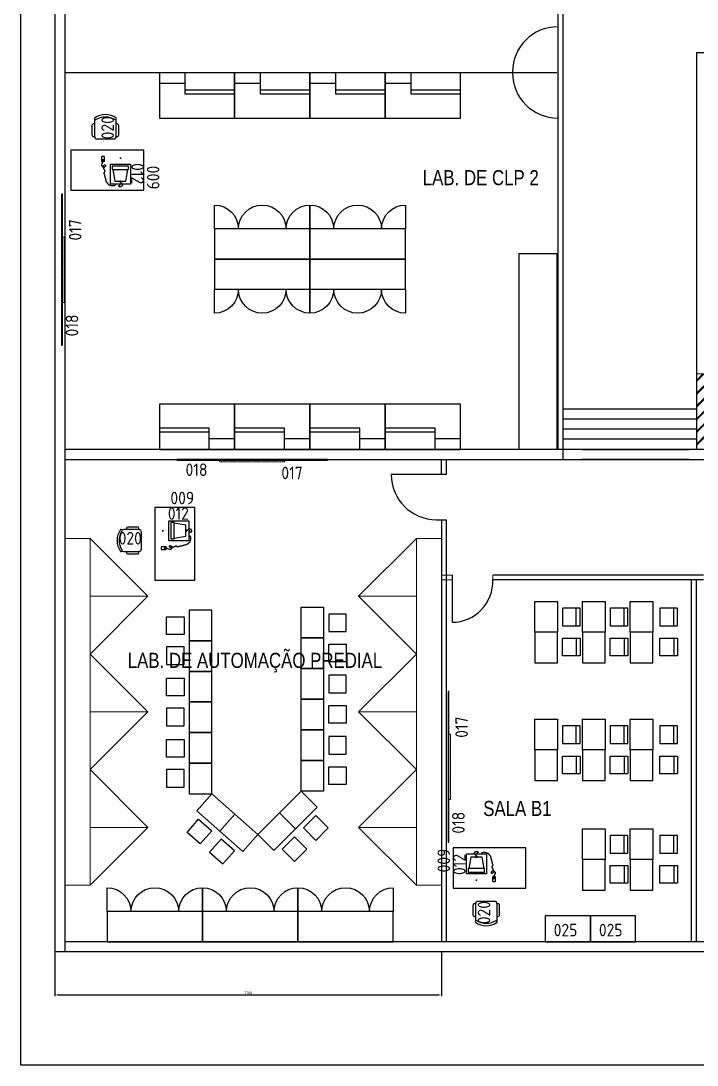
# Model space of a CAD drawing. Header units: millimetres. Extents: x 18768 to 1484868, y -11027 to 520152.
# Drawn here: x 18768 to 32237, y 482623 to 503405 of the extents above; entities that cross this region are included whole.
import ezdxf
from ezdxf.enums import TextEntityAlignment as Align

# ---------------------------------------------------------------- set-up
doc = ezdxf.new("R2010")
doc.units = ezdxf.units.MM
doc.linetypes.add('HIDDEN', pattern=[0.375, 0.25, -0.125])
for name, color, linetype in [('4-MOBILIA', 4, 'Continuous'), ('4-MOBÍLIA-OFICINA', 250, 'Continuous'), ('A Construir', 1, 'Continuous'), ('L025-CONTORNO', 7, 'Continuous'), ('L025-TEXTO', 7, 'Continuous'), ('L035-ARRANJO-ADQUIRIR', 102, 'Continuous'), ('L035-TEXTO', 40, 'Continuous'), ('PAREDES', 7, 'Continuous')]:
    doc.layers.add(name, color=color, linetype=linetype)
doc.layers.add('L035-DEMOLIÇÃO', color=40, linetype='Continuous', plot=False)
doc.styles.add('ISO-CP--25', font='isocp.shx', dxfattribs={"height": 250})
doc.styles.get("Standard").update_dxf_attribs({"font": 'arial.ttf'})
doc.dimstyles.new('Anotativo', dxfattribs={"dimscale": 0, "dimtxt": 2.5, "dimasz": 2.5, "dimexe": 1.25, "dimexo": 0.625, "dimtad": 1, "dimtxsty": 'Standard', "dimcen": 2.5, "dimadec": 0, "dimazin": 0, "dimtfac": 1, "dimtmove": 0, "dimatfit": 3, "dimfxl": 1, "dimarcsym": 0})

# ---------------------------------------------------------------- blocks, each defined once
blk = doc.blocks.new('BL_SENAI_id9320210400')
at = {"layer": 'L035-ARRANJO-ADQUIRIR', "color": 0}
for points in [[(-690, 550, -0.290756), (-310, 550, 0.829608), (-284, 579, 0.333333), (-716, 579, 0.829608), (-690, 550)], [(-717, 464), (-737, 464, 0.414214), (-767, 434), (-767, 244, 0.414214), (-737, 214), (-717, 214)], [(-710, 550, 0.129448), (-717, 523), (-717, 219, 0.414214), (-663, 164), (-338, 164, 0.414214), (-284, 219), (-284, 525, 0.120944), (-290, 550)], [(-284, 214), (-264, 214, 0.414214), (-234, 244), (-234, 434, 0.414214), (-264, 464), (-284, 464)]]:
    blk.add_lwpolyline(points, format="xyb", dxfattribs=at)
at = {"layer": 'L025-TEXTO', "style": 'ISO-CP--25'}
blk.add_attdef('rmp_mt_codmaterial', (15, 15), '', height=40, dxfattribs=at)
at = {"layer": 'L025-TEXTO', "style": 'ISO-CP--25', "flags": 1}
for tag in ['rmp_mt_nomeunid', 'rmp_mt_potencia', 'rmp_mt_cod']:
    blk.add_attdef(tag, (15, 15), '', height=40, dxfattribs=at)
blk = doc.blocks.new('BL_SENAI_id9300159197')
at = {"layer": 'L025-CONTORNO', "color": 0, "linetype": 'HIDDEN', "lineweight": 9}
blk.add_lwpolyline([(-650, -50), (650, -50), (650, 0), (-650, 0)], close=True, dxfattribs=at)
at = {"layer": 'L025-TEXTO', "lineweight": 9, "style": 'ISO-CP--25'}
blk.add_attdef('rmp_mt_codmaterial', (15, 15), '', height=40, dxfattribs=at)
at = {"layer": 'L025-TEXTO', "lineweight": 9, "style": 'ISO-CP--25', "flags": 1}
for tag in ['rmp_mt_nomeunid', 'rmp_mt_potencia', 'rmp_mt_cod']:
    blk.add_attdef(tag, (15, 15), '', height=40, dxfattribs=at)
blk = doc.blocks.new('BL_SENAI_id9320290690')
at = {"layer": 'L025-CONTORNO', "color": 0}
blk.add_lwpolyline([(-3131, 134), (-131, 134), (-131, 152), (-3131, 152)], close=True, dxfattribs=at)
at = {"layer": 'L025-TEXTO', "style": 'ISO-CP--25'}
blk.add_attdef('rmp_mt_codmaterial', (15, 15), '', height=40, dxfattribs=at)
at = {"layer": 'L025-TEXTO', "style": 'ISO-CP--25', "flags": 1}
for tag in ['rmp_mt_nomeunid', 'rmp_mt_potencia', 'rmp_mt_cod']:
    blk.add_attdef(tag, (15, 15), '', height=40, dxfattribs=at)
blk = doc.blocks.new('BL_SENAI_id9370710510')
at = {"layer": 'L035-ARRANJO-ADQUIRIR', "color": 0}
for p, q in [((185, 107), (161, 107)), ((173, 95), (173, 119)), ((491, 168), (491, 85)), ((491, 142), (549, 142)), ((491, 141), (549, 141)), ((495, 168), (495, 145)), ((511, 168), (495, 168)), ((495, 145), (511, 145)), ((542, 174), (498, 174)), ((498, 78), (542, 78)), ((511, 145), (511, 168)), ((529, 168), (512, 168)), ((512, 168), (512, 145)), ((512, 145), (529, 145)), ((529, 145), (529, 168)), ((530, 168), (530, 145)), ((546, 168), (530, 168)), ((530, 145), (546, 145)), ((546, 145), (546, 168)), ((549, 85), (549, 168))]:
    blk.add_line(p, q, dxfattribs=at)
for points in [[(-27, 229), (-27, 629), (373, 629), (373, 229)], [(162, 566), (184, 566), (184, 581), (162, 581)], [(335, 266), (335, 336), (10, 336), (10, 266)]]:
    blk.add_lwpolyline(points, close=True, dxfattribs=at)
for points in [[(173, 581), (172, 586), (170, 590), (168, 593), (165, 596), (162, 598), (160, 599), (158, 600), (156, 602), (154, 603), (153, 604), (152, 606), (152, 607), (152, 609), (151, 610), (151, 611), (150, 612), (149, 613), (148, 614), (146, 615), (145, 616), (143, 617), (141, 618), (139, 620), (138, 622), (136, 624), (135, 627), (134, 630), (133, 633), (133, 637), (133, 640), (133, 644), (133, 647), (134, 650), (134, 653), (135, 656), (137, 658), (138, 661), (140, 663), (142, 665), (144, 667), (146, 668), (148, 670), (151, 671), (153, 672), (156, 673), (158, 674), (160, 675), (162, 676), (164, 676), (166, 677), (168, 678), (170, 678), (172, 679), (174, 679), (175, 679), (177, 680), (179, 680), (180, 680), (182, 680), (183, 680), (185, 680), (187, 680), (189, 679), (190, 679), (192, 678), (194, 678), (195, 677), (197, 676), (199, 675), (200, 674), (201, 672), (203, 671), (204, 670), (205, 669), (205, 667), (206, 666), (206, 665), (206, 664), (206, 663), (206, 662), (205, 660), (205, 659), (204, 658), (203, 658), (201, 657), (200, 656), (199, 655), (197, 654), (196, 653), (194, 653), (193, 652), (191, 651), (190, 650), (189, 649), (187, 648), (186, 647), (185, 645), (184, 644), (183, 642), (182, 640), (181, 637), (179, 635), (176, 632), (173, 629)], [(268, 629), (272, 638), (277, 645), (282, 650), (288, 655), (294, 657), (300, 659), (307, 661), (313, 661), (320, 662), (326, 662), (332, 661), (338, 661), (343, 660), (349, 659), (355, 658), (360, 657), (366, 656), (371, 654), (377, 652), (382, 651), (387, 649), (392, 646), (397, 644), (402, 641), (406, 637), (411, 634), (415, 630), (419, 626), (422, 621), (426, 617), (430, 612), (433, 607), (437, 602), (440, 597), (443, 591), (447, 586), (449, 580), (452, 575), (454, 570), (456, 565), (457, 560), (458, 555), (459, 550), (460, 545), (460, 540), (461, 535), (461, 531), (462, 526), (464, 521), (466, 516), (467, 511), (470, 507), (472, 502), (474, 496), (475, 491), (477, 486), (478, 481), (479, 475), (480, 470), (481, 465), (481, 459), (482, 454), (483, 449), (484, 445), (486, 440), (487, 436), (489, 432), (491, 428), (492, 425), (494, 421), (495, 418), (496, 415), (496, 411), (496, 408), (496, 405), (495, 402), (494, 398), (493, 395), (492, 393), (490, 390), (488, 387), (486, 385), (484, 382), (482, 380), (481, 377), (480, 375), (479, 372), (479, 369), (479, 366), (479, 362), (481, 359), (482, 355), (484, 352), (486, 348), (488, 345), (490, 342), (492, 338), (493, 336), (495, 333), (497, 331), (498, 329), (499, 327), (500, 326), (501, 325), (501, 325), (501, 324), (501, 324), (501, 324), (501, 324), (500, 323), (500, 322), (501, 319), (501, 316), (502, 312), (503, 308), (504, 303), (505, 298), (506, 293), (507, 287), (508, 283), (509, 278), (510, 275), (511, 271), (511, 268), (511, 265), (510, 262), (509, 259), (507, 257), (505, 254), (502, 251), (498, 248), (495, 246), (491, 244), (487, 242), (483, 241), (480, 241), (477, 241), (475, 242), (473, 243), (471, 245), (470, 247), (469, 250), (469, 253), (469, 256), (469, 259), (470, 262), (471, 265), (472, 268), (473, 271), (475, 274), (477, 277), (479, 280), (482, 283), (485, 286), (488, 289), (491, 291), (495, 293), (498, 294), (503, 294), (507, 293), (512, 292), (517, 290), (522, 287), (527, 283), (531, 279), (536, 274), (539, 269), (542, 263), (543, 257), (544, 251), (544, 245), (543, 239), (542, 233), (540, 227), (538, 221), (536, 216), (533, 210), (530, 205), (528, 199), (525, 194), (523, 189), (521, 183), (520, 177), (520, 174)], [(323, 336), (283, 566), (63, 566), (23, 336)]]:
    blk.add_lwpolyline(points, dxfattribs=at)
for centre, start, end in [((498, 168), 90, 180), ((498, 85), 180, 270), ((542, 168), 0, 90), ((542, 85), 270, 0)]:
    blk.add_arc(centre, 6.72, start, end, dxfattribs=at)
at = {"layer": 'L025-TEXTO', "style": 'ISO-CP--25'}
blk.add_attdef('rmp_mt_codmaterial', (15, 15), '', height=40, dxfattribs=at)
at = {"layer": 'L025-TEXTO', "style": 'ISO-CP--25', "flags": 1}
for tag in ['rmp_mt_nomeunid', 'rmp_mt_potencia', 'rmp_mt_cod']:
    blk.add_attdef(tag, (15, 15), '', height=40, dxfattribs=at)
blk = doc.blocks.new('BL_SENAI_id9320220810')
at = {"layer": 'L025-CONTORNO', "color": 0}
blk.add_lwpolyline([(-688, 238), (112, 238), (112, 1688), (-688, 1688)], close=True, dxfattribs=at)
at = {"layer": 'L025-TEXTO', "style": 'ISO-CP--25'}
blk.add_attdef('rmp_mt_codmaterial', (15, 15), '', height=40, dxfattribs=at)
at = {"layer": 'L025-TEXTO', "style": 'ISO-CP--25', "flags": 1}
for tag in ['rmp_mt_nomeunid', 'rmp_mt_potencia', 'rmp_mt_cod']:
    blk.add_attdef(tag, (15, 15), '', height=40, dxfattribs=at)
blk = doc.blocks.new('*D551')
at = {"layer": 'DEFPOINTS', "color": 0, "linetype": 'ByBlock', "lineweight": 15, "transparency": 16777216}
for p in [(19446, 484878), (27146, 484878), (27146, 484022)]:
    blk.add_point(p, dxfattribs=at)
at = {"layer": 'PAREDES', "color": 0, "linetype": 'ByBlock', "lineweight": -2, "transparency": 16777216}
for p, q in [((19446, 484865), (19446, 483997)), ((27146, 484865), (27146, 483997)), ((19496, 484022), (27096, 484022))]:
    blk.add_line(p, q, dxfattribs=at)
at = {"layer": 'PAREDES', "color": 0, "linetype": 'ByBlock', "lineweight": 15, "transparency": 16777216}
for points in [[(19496, 484030), (19496, 484013), (19446, 484022)], [(27096, 484030), (27096, 484013), (27146, 484022)]]:
    blk.add_solid(points, dxfattribs=at)
at = {"layer": 'PAREDES', "color": 0, "linetype": 'ByBlock', "lineweight": 15, "transparency": 16777216, "insert": (23296, 484060), "char_height": 50, "attachment_point": 5}
blk.add_mtext('7700', dxfattribs=at)
blk = doc.blocks.new('BL_SENAI_id9320230440')
at = {"layer": 'L035-ARRANJO-ADQUIRIR', "color": 0}
blk.add_lwpolyline([(0, 520), (-900, 520), (-900, 0), (0, 0)], close=True, dxfattribs=at)
at = {"layer": 'L025-TEXTO', "style": 'ISO-CP--25'}
blk.add_attdef('rmp_mt_codmaterial', (15, 15), '', height=40, dxfattribs=at)
at = {"layer": 'L025-TEXTO', "style": 'ISO-CP--25', "flags": 1}
for tag in ['rmp_mt_nomeunid', 'rmp_mt_potencia', 'rmp_mt_cod']:
    blk.add_attdef(tag, (15, 15), '', height=40, dxfattribs=at)

msp = doc.modelspace()

# ---------------------------------------------------------------- hatches: boundary and pattern name
at = {"layer": 'A Construir', "linetype": 'ByBlock', "lineweight": 15}
h = msp.add_hatch(dxfattribs=at)
h.set_pattern_fill('JIS_LC_8A', color=0, scale=23)
h.set_pattern_definition([(45, (-1326873.68, 346333.16), (-126.854957, 126.854957), []), (45, (-1326850.68, 346333.16), (-126.854957, 126.854957), [])])
h.paths.add_polyline_path([(32230.364, 494877.757), (33730.364, 494877.757), (33730.364, 496377.757), (32230.364, 496377.757)])

# ---------------------------------------------------------------- linework, layer by layer
for p, q in [((22035.818, 502371.719), (22035.818, 501951.584)), ((23535.818, 502371.719), (23535.818, 501951.584)), ((25035.818, 502371.719), (25035.818, 501951.584)), ((26535.818, 502371.719), (26535.818, 501951.584)), ((21526.318, 502163.03), (22035.818, 502163.03)), ((23026.318, 502163.03), (23535.818, 502163.03)), ((24526.318, 502163.03), (25035.818, 502163.03)), ((26026.318, 502163.03), (26535.818, 502163.03)), ((22035.818, 502031.338), (23026.318, 502031.338)), ((22035.818, 501951.584), (23026.318, 501951.584)), ((23535.818, 502031.338), (24526.318, 502031.338)), ((23535.818, 501951.584), (24526.318, 501951.584)), ((25035.818, 502031.338), (26026.318, 502031.338)), ((25035.818, 501951.584), (26026.318, 501951.584)), ((26535.818, 502031.338), (27526.318, 502031.338)), ((26535.818, 501951.584), (27526.318, 501951.584)), ((21526.318, 501471.719), (23026.318, 501471.719)), ((23026.318, 501471.719), (24526.318, 501471.719)), ((24526.318, 501471.719), (26026.318, 501471.719)), ((26026.318, 501471.719), (27526.318, 501471.719)), ((28695.615, 498777.757), (29445.615, 498777.757)), ((28695.615, 494877.757), (28695.615, 498777.757)), ((29445.615, 498777.757), (29445.615, 494877.757)), ((23026.318, 495777.757), (21526.318, 495777.757)), ((24526.318, 495777.757), (23026.318, 495777.757)), ((26026.318, 495777.757), (24526.318, 495777.757)), ((27526.318, 495777.757), (26026.318, 495777.757)), ((22516.818, 495297.892), (21526.318, 495297.892)), ((22516.818, 494877.757), (22516.818, 495297.892)), ((24016.818, 495297.892), (23026.318, 495297.892)), ((24016.818, 494877.757), (24016.818, 495297.892)), ((25516.818, 495297.892), (24526.318, 495297.892)), ((25516.818, 494877.757), (25516.818, 495297.892)), ((27016.818, 495297.892), (26026.318, 495297.892)), ((27016.818, 494877.757), (27016.818, 495297.892)), ((22516.818, 495218.138), (21526.318, 495218.138)), ((23026.318, 495086.447), (22516.818, 495086.447)), ((24016.818, 495218.138), (23026.318, 495218.138)), ((24526.318, 495086.447), (24016.818, 495086.447)), ((25516.818, 495218.138), (24526.318, 495218.138)), ((26026.318, 495086.447), (25516.818, 495086.447)), ((27016.818, 495218.138), (26026.318, 495218.138)), ((27526.318, 495086.447), (27016.818, 495086.447)), ((27443.509, 494877.757), (26693.509, 494877.757))]:
    msp.add_line(p, q)
at = {"linetype": 'ByBlock', "lineweight": 15}
for p, q in [((20145.615, 493103.158), (19645.615, 493103.158)), ((19645.615, 493103.158), (19645.615, 486203.158)), ((27145.615, 493103.158), (26645.615, 493103.158)), ((27145.615, 486203.158), (27145.615, 493103.158)), ((27366.318, 492376.757), (27145.615, 492376.757)), ((27145.615, 492376.757), (27236.318, 492376.757)), ((28166.318, 492376.757), (28166.449, 492277.757)), ((27366.318, 492277.757), (27145.615, 492277.757)), ((19645.615, 486203.158), (20145.615, 486203.158)), ((26645.615, 486203.158), (27145.615, 486203.158))]:
    msp.add_line(p, q, dxfattribs=at)
for points in [[(23026.318, 502371.719), (21526.318, 502371.719), (21526.318, 501471.719)], [(23026.318, 501471.719), (23026.318, 502371.719), (22001.318, 502371.719)], [(24526.318, 502371.719), (23026.318, 502371.719), (23026.318, 501471.719)], [(24526.318, 501471.719), (24526.318, 502371.719), (23501.318, 502371.719)], [(26026.318, 502371.719), (24526.318, 502371.719), (24526.318, 501471.719)], [(26026.318, 501471.719), (26026.318, 502371.719), (25001.318, 502371.719)], [(27526.318, 502371.719), (26026.318, 502371.719), (26026.318, 501471.719)], [(27526.318, 501471.719), (27526.318, 502371.719), (26501.318, 502371.719)], [(21526.318, 494877.757), (23026.318, 494877.757), (23026.318, 495777.757)], [(21526.318, 495777.757), (21526.318, 494877.757), (22551.318, 494877.757)], [(23026.318, 494877.757), (24526.318, 494877.757), (24526.318, 495777.757)], [(23026.318, 495777.757), (23026.318, 494877.757), (24051.318, 494877.757)], [(24526.318, 494877.757), (26026.318, 494877.757), (26026.318, 495777.757)], [(24526.318, 495777.757), (24526.318, 494877.757), (25551.318, 494877.757)], [(26026.318, 494877.757), (27526.318, 494877.757), (27526.318, 495777.757)], [(26026.318, 495777.757), (26026.318, 494877.757), (27051.318, 494877.757)]]:
    msp.add_lwpolyline(points)
at = {"color": 2}
for points in [[(22626.318, 499263.158), (22626.318, 499738.158, -0.414213562), (23101.318, 499263.158, -0.414213562), (23576.318, 499738.158, -0.414213562), (24051.318, 499263.158, -0.414213562), (24526.318, 499738.158), (24526.318, 499263.158)], [(24526.318, 499263.158), (24526.318, 499738.158, -0.414213562), (25001.318, 499263.158, -0.414213562), (25476.318, 499738.158, -0.414213562), (25951.318, 499263.158, -0.414213562), (26426.318, 499738.158), (26426.318, 499263.158)], [(24526.318, 498063.158), (24526.318, 497588.158, -0.414213562), (24051.318, 498063.158, -0.414213562), (23576.318, 497588.158, -0.414213562), (23101.318, 498063.158, -0.414213562), (22626.318, 497588.158), (22626.318, 498063.158)], [(26426.318, 498063.158), (26426.318, 497588.158, -0.414213562), (25951.318, 498063.158, -0.414213562), (25476.318, 497588.158, -0.414213562), (25001.318, 498063.158, -0.414213562), (24526.318, 497588.158), (24526.318, 498063.158)], [(20486.318, 485677.757), (20486.318, 486152.757, -0.414213562), (20961.318, 485677.757, -0.414213562), (21436.318, 486152.757, -0.414213562), (21911.318, 485677.757, -0.414213562), (22386.318, 486152.757), (22386.318, 485677.757)], [(22386.318, 485677.757), (22386.318, 486152.757, -0.414213562), (22861.318, 485677.757, -0.414213562), (23336.318, 486152.757, -0.414213562), (23811.318, 485677.757, -0.414213562), (24286.318, 486152.757), (24286.318, 485677.757)], [(24286.318, 485677.757), (24286.318, 486152.757, -0.414213562), (24761.318, 485677.757, -0.414213562), (25236.318, 486152.757, -0.414213562), (25711.318, 485677.757, -0.414213562), (26186.318, 486152.757), (26186.318, 485677.757)]]:
    msp.add_lwpolyline(points, format="xyb", dxfattribs=at)
for points in [[(22626.318, 498663.158), (24526.318, 498663.158), (24526.318, 499263.158), (22626.318, 499263.158)], [(24526.318, 498663.158), (26426.318, 498663.158), (26426.318, 499263.158), (24526.318, 499263.158)], [(24526.318, 498663.158), (22626.318, 498663.158), (22626.318, 498063.158), (24526.318, 498063.158)], [(26426.318, 498663.158), (24526.318, 498663.158), (24526.318, 498063.158), (26426.318, 498063.158)], [(20486.318, 485077.757), (22386.318, 485077.757), (22386.318, 485677.757), (20486.318, 485677.757)], [(22386.318, 485077.757), (24286.318, 485077.757), (24286.318, 485677.757), (22386.318, 485677.757)], [(24286.318, 485077.757), (26186.318, 485077.757), (26186.318, 485677.757), (24286.318, 485677.757)]]:
    msp.add_lwpolyline(points, close=True)
at = {"linetype": 'ByBlock', "lineweight": 15}
for points in [[(20145.615, 493103.158), (20145.615, 491953.158), (21295.615, 491953.158), (20145.615, 493103.158)], [(26645.615, 493103.158), (26645.615, 491953.158), (25495.615, 491953.158), (26645.615, 493103.158)], [(20145.615, 490803.158), (20145.615, 491953.158), (21295.615, 491953.158), (20145.615, 490803.158)], [(26645.615, 490803.158), (26645.615, 491953.158), (25495.615, 491953.158), (26645.615, 490803.158)], [(20145.615, 490803.158), (20145.615, 489653.158), (21295.615, 489653.158), (20145.615, 490803.158)], [(26645.615, 490803.158), (26645.615, 489653.158), (25495.615, 489653.158), (26645.615, 490803.158)], [(20145.615, 488503.158), (20145.615, 489653.158), (21295.615, 489653.158), (20145.615, 488503.158)], [(26645.615, 488503.158), (26645.615, 489653.158), (25495.615, 489653.158), (26645.615, 488503.158)], [(20145.615, 488503.158), (20145.615, 487353.158), (21295.615, 487353.158), (20145.615, 488503.158)], [(26645.615, 488503.158), (26645.615, 487353.158), (25495.615, 487353.158), (26645.615, 488503.158)], [(20145.615, 486203.158), (20145.615, 487353.158), (21295.615, 487353.158), (20145.615, 486203.158)], [(26645.615, 486203.158), (26645.615, 487353.158), (25495.615, 487353.158), (26645.615, 486203.158)]]:
    msp.add_lwpolyline(points, dxfattribs=at)
at = {"layer": '4-MOBILIA', "ltscale": 0.01}
msp.add_line((19645.615, 500366.382), (19645.615, 497366.382), dxfattribs=at)
at = {"layer": '4-MOBILIA'}
for p, q in [((29006.318, 491851.762), (29456.318, 491851.762)), ((29006.318, 491241.762), (29006.318, 491851.762)), ((29456.318, 491851.762), (29456.318, 491241.762)), ((29956.318, 491241.762), (29956.318, 491851.762)), ((29956.318, 491851.762), (30406.318, 491851.762)), ((30406.318, 491851.762), (30406.318, 491241.762)), ((30906.318, 491851.762), (31356.318, 491851.762)), ((30906.318, 491241.762), (30906.318, 491851.762)), ((31356.318, 491851.762), (31356.318, 491241.762)), ((29456.318, 491241.762), (29006.318, 491241.762)), ((29006.318, 491241.762), (29006.318, 490631.762)), ((29456.318, 491241.762), (29006.318, 491241.762)), ((29456.318, 490631.762), (29456.318, 491241.762)), ((29956.318, 491241.762), (29956.318, 490631.762)), ((30406.318, 491241.762), (29956.318, 491241.762)), ((30406.318, 491241.762), (29956.318, 491241.762)), ((30406.318, 490631.762), (30406.318, 491241.762)), ((31356.318, 491241.762), (30906.318, 491241.762)), ((30906.318, 491241.762), (30906.318, 490631.762)), ((31356.318, 491241.762), (30906.318, 491241.762)), ((31356.318, 490631.762), (31356.318, 491241.762)), ((29006.318, 490631.762), (29456.318, 490631.762)), ((29956.318, 490631.762), (30406.318, 490631.762)), ((30906.318, 490631.762), (31356.318, 490631.762)), ((29006.318, 489507.578), (29456.318, 489507.578)), ((29006.318, 488897.578), (29006.318, 489507.578)), ((29456.318, 489507.578), (29456.318, 488897.578)), ((29956.318, 488897.578), (29956.318, 489507.578)), ((29956.318, 489507.578), (30406.318, 489507.578)), ((30406.318, 489507.578), (30406.318, 488897.578)), ((30906.318, 489507.578), (31356.318, 489507.578)), ((30906.318, 488897.578), (30906.318, 489507.578)), ((31356.318, 489507.578), (31356.318, 488897.578)), ((29456.318, 488897.578), (29006.318, 488897.578)), ((29006.318, 488897.578), (29006.318, 488287.578)), ((29456.318, 488897.578), (29006.318, 488897.578)), ((29456.318, 488287.578), (29456.318, 488897.578)), ((29956.318, 488897.578), (29956.318, 488287.578)), ((30406.318, 488897.578), (29956.318, 488897.578)), ((30406.318, 488897.578), (29956.318, 488897.578)), ((30406.318, 488287.578), (30406.318, 488897.578)), ((31356.318, 488897.578), (30906.318, 488897.578)), ((30906.318, 488897.578), (30906.318, 488287.578)), ((31356.318, 488897.578), (30906.318, 488897.578)), ((31356.318, 488287.578), (31356.318, 488897.578)), ((29006.318, 488287.578), (29456.318, 488287.578)), ((29956.318, 488287.578), (30406.318, 488287.578)), ((30906.318, 488287.578), (31356.318, 488287.578)), ((29956.318, 486717.717), (29956.318, 487327.717)), ((29956.318, 487327.717), (30406.318, 487327.717)), ((30406.318, 487327.717), (30406.318, 486717.717)), ((30906.318, 487327.717), (31356.318, 487327.717)), ((30906.318, 486717.717), (30906.318, 487327.717)), ((31356.318, 487327.717), (31356.318, 486717.717)), ((29956.318, 486717.717), (29956.318, 486107.717)), ((30406.318, 486717.717), (29956.318, 486717.717)), ((30406.318, 486717.717), (29956.318, 486717.717)), ((30406.318, 486107.717), (30406.318, 486717.717)), ((31356.318, 486717.717), (30906.318, 486717.717)), ((30906.318, 486717.717), (30906.318, 486107.717)), ((31356.318, 486717.717), (30906.318, 486717.717)), ((31356.318, 486107.717), (31356.318, 486717.717)), ((29956.318, 486107.717), (30406.318, 486107.717)), ((30906.318, 486107.717), (31356.318, 486107.717))]:
    msp.add_line(p, q, dxfattribs=at)
at = {"layer": '4-MOBILIA', "linetype": 'Continuous'}
for p, q in [((29906.318, 491716.762), (29556.318, 491716.762)), ((29556.318, 491716.762), (29556.318, 491366.762)), ((29831.318, 491366.762), (29831.318, 491716.762)), ((29906.318, 491366.762), (29906.318, 491716.762)), ((30856.318, 491716.762), (30506.318, 491716.762)), ((30506.318, 491716.762), (30506.318, 491366.762)), ((30781.318, 491366.762), (30781.318, 491716.762)), ((30856.318, 491366.762), (30856.318, 491716.762)), ((31846.318, 491716.762), (31496.318, 491716.762)), ((31496.318, 491716.762), (31496.318, 491366.762)), ((31771.318, 491366.762), (31771.318, 491716.762)), ((31846.318, 491366.762), (31846.318, 491716.762)), ((29556.318, 491366.762), (29906.318, 491366.762)), ((30506.318, 491366.762), (30856.318, 491366.762)), ((31496.318, 491366.762), (31846.318, 491366.762)), ((29556.318, 491116.762), (29906.318, 491116.762)), ((29556.318, 490766.762), (29556.318, 491116.762)), ((29831.318, 491116.762), (29831.318, 490766.762)), ((29906.318, 491116.762), (29906.318, 490766.762)), ((30506.318, 491116.762), (30856.318, 491116.762)), ((30506.318, 490766.762), (30506.318, 491116.762)), ((30781.318, 491116.762), (30781.318, 490766.762)), ((30856.318, 491116.762), (30856.318, 490766.762)), ((31496.318, 491116.762), (31846.318, 491116.762)), ((31496.318, 490766.762), (31496.318, 491116.762)), ((31771.318, 491116.762), (31771.318, 490766.762)), ((31846.318, 491116.762), (31846.318, 490766.762)), ((29906.318, 490766.762), (29556.318, 490766.762)), ((30856.318, 490766.762), (30506.318, 490766.762)), ((31846.318, 490766.762), (31496.318, 490766.762)), ((29906.318, 489372.578), (29556.318, 489372.578)), ((29556.318, 489372.578), (29556.318, 489022.578)), ((29831.318, 489022.578), (29831.318, 489372.578)), ((29906.318, 489022.578), (29906.318, 489372.578)), ((30856.318, 489372.578), (30506.318, 489372.578)), ((30506.318, 489372.578), (30506.318, 489022.578)), ((30781.318, 489022.578), (30781.318, 489372.578)), ((30856.318, 489022.578), (30856.318, 489372.578)), ((31846.318, 489372.578), (31496.318, 489372.578)), ((31496.318, 489372.578), (31496.318, 489022.578)), ((31771.318, 489022.578), (31771.318, 489372.578)), ((31846.318, 489022.578), (31846.318, 489372.578)), ((29556.318, 489022.578), (29906.318, 489022.578)), ((30506.318, 489022.578), (30856.318, 489022.578)), ((31496.318, 489022.578), (31846.318, 489022.578)), ((29556.318, 488772.578), (29906.318, 488772.578)), ((29556.318, 488422.578), (29556.318, 488772.578)), ((29831.318, 488772.578), (29831.318, 488422.578)), ((29906.318, 488772.578), (29906.318, 488422.578)), ((30506.318, 488772.578), (30856.318, 488772.578)), ((30506.318, 488422.578), (30506.318, 488772.578)), ((30781.318, 488772.578), (30781.318, 488422.578)), ((30856.318, 488772.578), (30856.318, 488422.578)), ((31496.318, 488772.578), (31846.318, 488772.578)), ((31496.318, 488422.578), (31496.318, 488772.578)), ((31771.318, 488772.578), (31771.318, 488422.578)), ((31846.318, 488772.578), (31846.318, 488422.578)), ((29906.318, 488422.578), (29556.318, 488422.578)), ((30856.318, 488422.578), (30506.318, 488422.578)), ((31846.318, 488422.578), (31496.318, 488422.578)), ((30856.318, 487192.717), (30506.318, 487192.717)), ((30506.318, 487192.717), (30506.318, 486842.717)), ((30781.318, 486842.717), (30781.318, 487192.717)), ((30856.318, 486842.717), (30856.318, 487192.717)), ((31846.318, 487192.717), (31496.318, 487192.717)), ((31496.318, 487192.717), (31496.318, 486842.717)), ((31771.318, 486842.717), (31771.318, 487192.717)), ((31846.318, 486842.717), (31846.318, 487192.717)), ((30506.318, 486842.717), (30856.318, 486842.717)), ((31496.318, 486842.717), (31846.318, 486842.717)), ((30506.318, 486592.717), (30856.318, 486592.717)), ((30506.318, 486242.717), (30506.318, 486592.717)), ((30781.318, 486592.717), (30781.318, 486242.717)), ((30856.318, 486592.717), (30856.318, 486242.717)), ((31496.318, 486592.717), (31846.318, 486592.717)), ((31496.318, 486242.717), (31496.318, 486592.717)), ((31771.318, 486592.717), (31771.318, 486242.717)), ((31846.318, 486592.717), (31846.318, 486242.717)), ((30856.318, 486242.717), (30506.318, 486242.717)), ((31846.318, 486242.717), (31496.318, 486242.717))]:
    msp.add_line(p, q, dxfattribs=at)
at = {"layer": '4-MOBILIA'}
for points in [[(24798.988, 491735.828), (24798.988, 491125.828), (24798.988, 490515.828), (24348.988, 490515.828), (24348.988, 491125.828), (24348.988, 491735.828)], [(22121.094, 491679.857), (22121.094, 491069.857), (22121.094, 490459.857), (22571.094, 490459.857), (22571.094, 491069.857), (22571.094, 491679.857)], [(22121.094, 491069.857), (22571.094, 491069.857)], [(24798.988, 491125.828), (24348.988, 491125.828)], [(22121.094, 490459.857), (22121.094, 489849.857), (22121.094, 489239.857), (22571.094, 489239.857), (22571.094, 489849.857), (22571.094, 490459.857)], [(24798.988, 490515.828), (24798.988, 489905.828), (24798.988, 489295.828), (24348.988, 489295.828), (24348.988, 489905.828), (24348.988, 490515.828)], [(22121.094, 489849.857), (22571.094, 489849.857)], [(24798.988, 489905.828), (24348.988, 489905.828)], [(22121.094, 489239.857), (22121.094, 488629.857), (22121.094, 488019.857), (22571.094, 488019.857), (22571.094, 488629.857), (22571.094, 489239.857)], [(24798.988, 489295.828), (24798.988, 488685.828), (24798.988, 488075.828), (24348.988, 488075.828), (24348.988, 488685.828), (24348.988, 489295.828)], [(22121.094, 488629.857), (22571.094, 488629.857)], [(24798.988, 488685.828), (24348.988, 488685.828)], [(22273.54, 487682.275), (22731.153, 487278.925), (23188.765, 486875.575), (23486.318, 487213.158), (23028.706, 487616.507), (22571.094, 488019.857)], [(23804.516, 486894.96), (24235.851, 487326.295), (24667.186, 487757.63), (24348.988, 488075.828), (23917.653, 487644.493), (23486.318, 487213.158)], [(22731.153, 487278.925), (23028.706, 487616.507)], [(24235.851, 487326.295), (23917.653, 487644.493)]]:
    msp.add_lwpolyline(points, close=True, dxfattribs=at)
at = {"layer": '4-MOBILIA', "linetype": 'Continuous'}
for points in [[(21671.094, 491194.857), (21671.094, 491544.857), (22021.094, 491544.857), (22021.094, 491194.857)], [(25248.988, 491250.828), (25248.988, 491600.828), (24898.988, 491600.828), (24898.988, 491250.828)], [(22021.094, 490594.857), (22021.094, 490944.857), (21671.094, 490944.857), (21671.094, 490594.857)], [(24898.988, 490650.828), (24898.988, 491000.828), (25248.988, 491000.828), (25248.988, 490650.828)], [(21671.094, 489974.857), (21671.094, 490324.857), (22021.094, 490324.857), (22021.094, 489974.857)], [(25248.988, 490030.828), (25248.988, 490380.828), (24898.988, 490380.828), (24898.988, 490030.828)], [(22021.094, 489374.857), (22021.094, 489724.857), (21671.094, 489724.857), (21671.094, 489374.857)], [(24898.988, 489430.828), (24898.988, 489780.828), (25248.988, 489780.828), (25248.988, 489430.828)], [(21671.094, 488754.857), (21671.094, 489104.857), (22021.094, 489104.857), (22021.094, 488754.857)], [(25248.988, 488810.828), (25248.988, 489160.828), (24898.988, 489160.828), (24898.988, 488810.828)], [(22021.094, 488154.857), (22021.094, 488504.857), (21671.094, 488504.857), (21671.094, 488154.857)], [(24898.988, 488210.828), (24898.988, 488560.828), (25248.988, 488560.828), (25248.988, 488210.828)], [(24642.437, 487591.46), (24394.95, 487343.972), (24642.437, 487096.485), (24889.925, 487343.972)], [(22339.826, 487023.996), (22077.262, 487255.426), (22308.692, 487517.99), (22571.257, 487286.56)], [(23021.367, 486889.822), (22758.803, 487121.253), (22527.372, 486858.688), (22789.937, 486627.258)], [(24465.661, 486919.708), (24218.173, 486672.221), (23970.686, 486919.708), (24218.173, 487167.196)]]:
    msp.add_lwpolyline(points, close=True, dxfattribs=at)
at = {"layer": '4-MOBÍLIA-OFICINA'}
msp.add_line((19645.615, 503126.732), (19645.615, 501426.732), dxfattribs=at)
at = {"layer": 'A Construir'}
for p, q in [((32230.364, 494877.757), (32230.364, 502777.757)), ((32230.364, 502777.757), (52439.615, 502777.757))]:
    msp.add_line(p, q, dxfattribs=at)
at = {"layer": 'A Construir', "linetype": 'ByBlock', "lineweight": 15}
msp.add_lwpolyline([(32230.364, 496377.757), (33730.364, 496377.757), (33730.364, 494877.757), (32230.364, 494877.757), (32230.364, 496377.757)], dxfattribs=at)
at = {"layer": 'L035-DEMOLIÇÃO', "linetype": 'ByBlock', "lineweight": -2}
msp.add_lwpolyline([(110666.616, 482623.169), (18768.335, 482623.169), (18768.335, 520151.762), (110666.616, 520151.762)], close=True, dxfattribs=at)
at = {"layer": 'PAREDES'}
for p, q in [((19445.615, 512557.757), (19445.615, 484877.757)), ((19445.615, 512557.757), (19445.615, 484877.757)), ((19445.615, 512557.757), (19445.615, 484877.757)), ((19445.615, 512557.757), (19445.615, 484877.757)), ((19445.615, 512557.757), (19445.615, 484877.757)), ((19445.615, 512557.757), (19445.615, 484877.757)), ((19645.615, 512357.757), (19645.615, 485077.757)), ((19645.615, 512357.757), (19645.615, 485077.757)), ((19645.615, 512357.757), (19645.615, 485077.757)), ((19645.615, 512357.757), (19645.615, 485077.757)), ((19645.615, 512357.757), (19645.615, 484877.757)), ((19645.615, 512357.757), (19645.615, 484877.757)), ((29460.364, 512357.757), (29460.364, 497255.193)), ((29560.364, 511237.331), (29560.364, 497255.193)), ((29445.615, 502371.719), (19645.615, 502371.719)), ((29445.615, 502371.719), (28345.615, 502371.719)), ((29460.364, 497255.193), (29460.364, 494877.757)), ((29560.364, 497255.193), (29560.364, 494877.757)), ((32155.364, 495677.757), (29560.364, 495677.757)), ((32230.364, 495677.757), (29580.364, 495677.757)), ((32155.364, 495477.757), (29560.364, 495477.757)), ((32230.364, 495477.757), (29580.364, 495477.757)), ((32155.364, 495277.757), (29560.364, 495277.757)), ((32230.364, 495277.757), (29580.364, 495277.757)), ((32155.364, 495077.757), (29560.364, 495077.757)), ((32230.364, 495077.757), (29580.364, 495077.757)), ((54939.615, 494877.757), (19645.615, 494877.757)), ((29445.615, 494877.757), (19645.615, 494877.757)), ((29445.615, 494877.757), (19645.615, 494877.757)), ((29945.615, 494877.757), (31945.615, 494877.757)), ((29945.615, 494877.757), (31945.615, 494877.757)), ((30005.364, 494877.757), (32005.364, 494877.757)), ((30080.364, 494877.757), (32080.364, 494877.757)), ((19645.615, 494677.757), (54939.615, 494677.757)), ((19645.615, 494677.757), (54939.615, 494677.757)), ((27145.615, 494377.757), (27145.615, 494677.757)), ((27244.615, 494377.757), (27244.615, 494677.757)), ((27244.615, 494377.757), (27244.615, 494677.757)), ((31945.615, 494677.757), (29945.615, 494677.757)), ((31945.615, 494677.757), (29945.615, 494677.757)), ((31945.615, 494677.757), (29945.615, 494677.757)), ((31945.615, 494677.757), (29945.615, 494677.757)), ((31945.615, 494677.757), (29945.615, 494677.757)), ((31945.615, 494677.757), (29945.615, 494677.757)), ((32005.364, 494677.757), (30005.364, 494677.757)), ((32005.364, 494677.757), (30005.364, 494677.757)), ((32005.364, 494677.757), (30005.364, 494677.757)), ((32080.364, 494677.757), (30080.364, 494677.757)), ((32080.364, 494677.757), (30080.364, 494677.757)), ((32080.364, 494677.757), (30080.364, 494677.757)), ((27244.615, 494377.757), (26144.615, 494377.757)), ((27044.615, 493477.757), (27244.615, 493477.757)), ((27145.615, 493477.757), (27145.615, 493012.541)), ((27145.615, 493477.757), (27145.615, 492277.757)), ((27244.615, 485077.757), (27244.615, 493477.757)), ((27244.615, 485077.757), (27244.615, 493477.757)), ((27366.318, 491436.757), (27366.318, 492376.757)), ((32366.318, 492376.757), (28166.318, 492376.757)), ((27145.615, 492277.757), (27145.615, 485077.757)), ((32366.318, 492277.757), (28166.449, 492277.757)), ((32116.318, 492277.757), (32116.318, 485077.757)), ((32215.318, 492277.757), (32215.318, 485077.757)), ((27351.405, 485077.757), (19645.615, 485077.757)), ((52415.615, 485077.757), (27351.405, 485077.757)), ((27351.405, 484877.757), (19445.615, 484877.757)), ((52514.615, 484877.757), (27351.405, 484877.757))]:
    msp.add_line(p, q, dxfattribs=at)
at = {"layer": 'PAREDES', "ltscale": 0.01}
msp.add_line((29560.364, 495677.757), (29560.364, 494677.757), dxfattribs=at)
at = {"layer": 'PAREDES'}
for centre, radius, start, end in [((29460.364, 502387.582), 900, 90, 180), ((29460.364, 502371.719), 900, 180, 270), ((27044.615, 494377.757), 900, 180, 270), ((27358.713, 492245.116), 808.395, 270.5389939, 2.3140764)]:
    msp.add_arc(centre, radius, start, end, dxfattribs=at)

# ---------------------------------------------------------------- block references
at = {"layer": 'L035-ARRANJO-ADQUIRIR'}
ref = msp.add_blockref('BL_SENAI_id9320210400', (20951.966, 500890.236), dxfattribs=at)
ref.add_attrib('rmp_mt_codmaterial', '020', dxfattribs={"layer": 'L025-TEXTO', "height": 250, "rotation": 90, "style": 'ISO-CP--25'}).set_placement((20496.536, 501277.799), align=Align.MIDDLE)
ref = msp.add_blockref('BL_SENAI_id9320220810', (21454.485, 500721.333), dxfattribs=dict(at, rotation=90.00000000008812))
ref.add_attrib('rmp_mt_codmaterial', '009', dxfattribs={"layer": 'L025-TEXTO', "height": 250, "rotation": 270, "style": 'ISO-CP--25'}).set_placement((21277.339, 500285.902), align=Align.CENTER)
ref = msp.add_blockref('BL_SENAI_id9370710510', (20923.682, 500782.301), dxfattribs=dict(at, rotation=180))
ref.add_attrib('rmp_mt_codmaterial', '012', dxfattribs={"layer": 'L025-TEXTO', "height": 250, "rotation": 270, "style": 'ISO-CP--25'}).set_placement((21093.264, 500364.424), align=Align.MIDDLE)
ref = msp.add_blockref('BL_SENAI_id9320290690', (19446.441, 496822.224), dxfattribs=dict(at, rotation=270))
ref.add_attrib('rmp_mt_codmaterial', '018', dxfattribs={"layer": 'L025-TEXTO', "height": 250, "rotation": 90, "style": 'ISO-CP--25'}).set_placement((19786.543, 497343.378), align=Align.MIDDLE)
ref = msp.add_blockref('BL_SENAI_id9300159197', (19580.83, 498453.158), dxfattribs=dict(at, rotation=90))
ref.add_attrib('rmp_mt_codmaterial', '017', dxfattribs={"layer": 'L025-TEXTO', "lineweight": 9, "height": 250, "rotation": 90, "style": 'ISO-CP--25'}).set_placement((19851.096, 499245.455), align=Align.MIDDLE)
ref = msp.add_blockref('BL_SENAI_id9320290690', (21745.384, 494812.147), dxfattribs=dict(at, rotation=180))
ref.add_attrib('rmp_mt_codmaterial', '018', dxfattribs={"layer": 'L025-TEXTO', "height": 250, "style": 'ISO-CP--25'}).set_placement((22266.538, 494472.045), align=Align.MIDDLE)
ref = msp.add_blockref('BL_SENAI_id9300159197', (23376.318, 494677.757), dxfattribs=at)
ref.add_attrib('rmp_mt_codmaterial', '017', dxfattribs={"layer": 'L025-TEXTO', "lineweight": 9, "height": 250, "style": 'ISO-CP--25'}).set_placement((24168.615, 494407.492), align=Align.MIDDLE)
ref = msp.add_blockref('BL_SENAI_id9320220810', (21548.142, 493961.325), dxfattribs=dict(at, rotation=180.0000000000881))
ref.add_attrib('rmp_mt_codmaterial', '009', dxfattribs={"layer": 'L025-TEXTO', "height": 250, "style": 'ISO-CP--25'}).set_placement((21983.573, 493784.178), align=Align.CENTER)
ref = msp.add_blockref('BL_SENAI_id9370710510', (21487.174, 493430.522), dxfattribs=dict(at, rotation=270.00000000005))
ref.add_attrib('rmp_mt_codmaterial', '012', dxfattribs={"layer": 'L025-TEXTO', "height": 250, "style": 'ISO-CP--25'}).set_placement((21905.052, 493600.104), align=Align.MIDDLE)
ref = msp.add_blockref('BL_SENAI_id9320210400', (21334.743, 493563.529), dxfattribs=dict(at, rotation=90.00000000008815))
ref.add_attrib('rmp_mt_codmaterial', '020', dxfattribs={"layer": 'L025-TEXTO', "height": 250, "style": 'ISO-CP--25'}).set_placement((20947.181, 493108.099), align=Align.MIDDLE)
ref = msp.add_blockref('BL_SENAI_id9320290690', (27142.25, 486926.353), dxfattribs=dict(at, rotation=270))
ref.add_attrib('rmp_mt_codmaterial', '018', dxfattribs={"layer": 'L025-TEXTO', "height": 250, "rotation": 90, "style": 'ISO-CP--25'}).set_placement((27482.351, 487447.507), align=Align.MIDDLE)
ref = msp.add_blockref('BL_SENAI_id9300159197', (27276.639, 488557.286), dxfattribs=dict(at, rotation=90))
ref.add_attrib('rmp_mt_codmaterial', '017', dxfattribs={"layer": 'L025-TEXTO', "lineweight": 9, "height": 250, "rotation": 90, "style": 'ISO-CP--25'}).set_placement((27546.905, 489349.583), align=Align.MIDDLE)
ref = msp.add_blockref('BL_SENAI_id9320220810', (27139.413, 486259.488), dxfattribs=dict(at, rotation=270.0000000000381))
ref.add_attrib('rmp_mt_codmaterial', '009', dxfattribs={"layer": 'L025-TEXTO', "height": 250, "rotation": 90, "style": 'ISO-CP--25'}).set_placement((27316.56, 486694.919), align=Align.CENTER)
ref = msp.add_blockref('BL_SENAI_id9370710510', (27670.216, 486198.52), dxfattribs=at)
ref.add_attrib('rmp_mt_codmaterial', '012', dxfattribs={"layer": 'L025-TEXTO', "height": 250, "rotation": 90, "style": 'ISO-CP--25'}).set_placement((27500.634, 486616.397), align=Align.MIDDLE)
ref = msp.add_blockref('BL_SENAI_id9320210400', (27537.209, 486046.089), dxfattribs=dict(at, rotation=180.0000000000381))
ref.add_attrib('rmp_mt_codmaterial', '020', dxfattribs={"layer": 'L025-TEXTO', "height": 250, "rotation": 90, "style": 'ISO-CP--25'}).set_placement((27992.639, 485658.526), align=Align.MIDDLE)
ref = msp.add_blockref('BL_SENAI_id9320230440', (29211.855, 485595.303), dxfattribs=dict(at, rotation=180))
ref.add_attrib('rmp_mt_codmaterial', '025', dxfattribs={"layer": 'L025-TEXTO', "height": 250, "style": 'ISO-CP--25'}).set_placement((29616.402, 485310.984), align=Align.MIDDLE)
ref = msp.add_blockref('BL_SENAI_id9320230440', (30111.855, 485595.303), dxfattribs=dict(at, rotation=180))
ref.add_attrib('rmp_mt_codmaterial', '025', dxfattribs={"layer": 'L025-TEXTO', "height": 250, "style": 'ISO-CP--25'}).set_placement((30516.402, 485310.984), align=Align.MIDDLE)

# ---------------------------------------------------------------- texts
at = {"layer": 'L035-TEXTO', "width": 0.8}
for s, p in [('LAB. DE CLP 2', (26773.019, 500134.949)), ('LAB. DE AUTOMAÇÃO PREDIAL', (20897.029, 490528.58)), ('SALA B1', (27977.175, 487580.418))]:
    msp.add_text(s, height=300, dxfattribs=at).set_placement(p)

# ---------------------------------------------------------------- dimensions: what is measured, and where the dimension line sits
at = {"layer": 'PAREDES', "linetype": 'ByBlock', "lineweight": 15}
dim = msp.add_linear_dim(base=(27145.615, 484021.762), p1=(19445.615, 484877.757), p2=(27145.615, 484877.757), dimstyle='Anotativo', dxfattribs=at)
dim.commit()
dim.dimension.update_dxf_attribs({"geometry": '*D551', "text_midpoint": (23295.615, 484059.791)})

doc.saveas('drawing.dxf')
